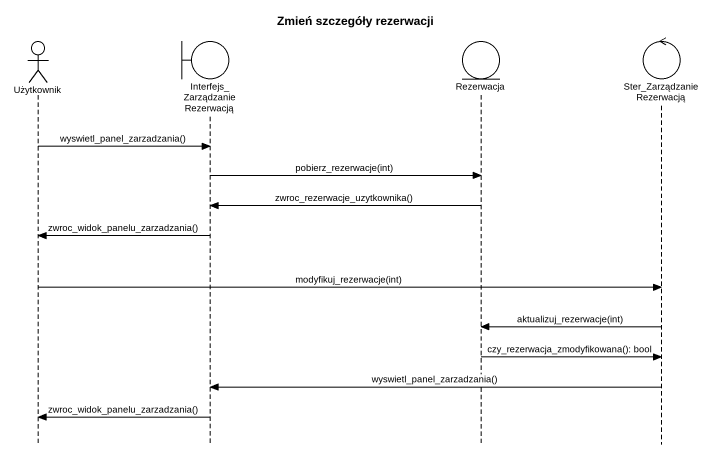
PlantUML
@startuml
title Zmień szczegóły rezerwacji
hide footbox
actor Użytkownik
boundary "Interfejs_ZarządzanieRezerwacją" as Interfejs
entity Rezerwacja
control Ster_ZarządzanieRezerwacją

Użytkownik -> Interfejs : wyswietl_panel_zarzadzania()
Interfejs -> Rezerwacja : pobierz_rezerwacje(int)
Rezerwacja -> Interfejs : zwroc_rezerwacje_uzytkownika()
Interfejs -> Użytkownik : zwroc_widok_panelu_zarzadzania()
Użytkownik -> Ster_ZarządzanieRezerwacją : modyfikuj_rezerwacje(int)
Ster_ZarządzanieRezerwacją -> Rezerwacja : aktualizuj_rezerwacje(int)
Rezerwacja -> Ster_ZarządzanieRezerwacją : czy_rezerwacja_zmodyfikowana(): bool
Ster_ZarządzanieRezerwacją -> Interfejs : wyswietl_panel_zarzadzania()
Interfejs -> Użytkownik : zwroc_widok_panelu_zarzadzania()
@enduml
